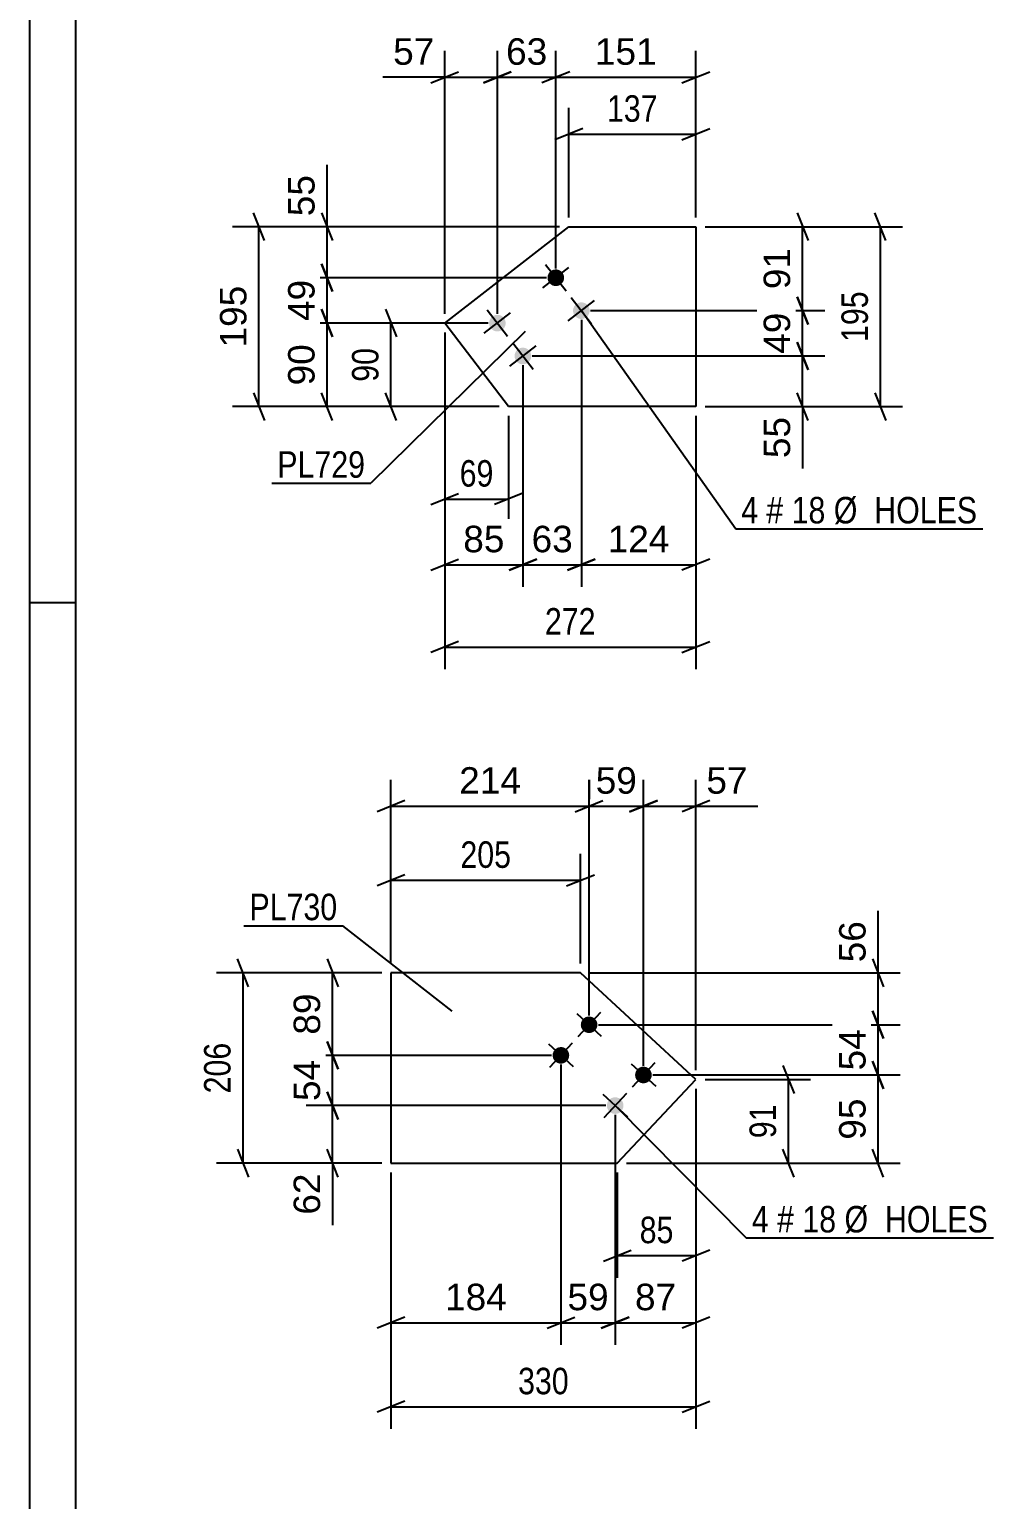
# Model space of a CAD drawing. Header units: millimetres. Extents: x 0 to 841, y 0 to 594.
# Drawn here: x 0 to 104.3, y 350 to 509 of the extents above; entities that cross this region are included whole.
import ezdxf

# ---------------------------------------------------------------- set-up
doc = ezdxf.new("R2010")
doc.units = ezdxf.units.MM
doc.styles.add('Arial', font='ARIAL.TTF', dxfattribs={"height": 0.2})
doc.styles.add('Arial Narrow', font='ARIALN.TTF', dxfattribs={"height": 0.2})

# ---------------------------------------------------------------- blocks, each defined once
blk = doc.blocks.new('Unknown-284934870-1134')
at = {"color": 5, "linetype": 'Continuous'}
for p, q in [((0, 594), (0, 0)), ((5, 589), (5, 5)), ((5, 447), (0, 447))]:
    blk.add_line(p, q, dxfattribs=at)
blk = doc.blocks.new('Part-284934870-2076 - 2075')
at = {"color": 2, "linetype": 'Continuous'}
for p, q in [((44.91, 477.25), (58.34, 487.68)), ((58.34, 487.68), (72.07, 487.68)), ((72.07, 487.68), (72.07, 468.22)), ((51.8, 468.22), (44.91, 477.25)), ((72.07, 468.22), (51.8, 468.22))]:
    blk.add_line(p, q, dxfattribs=at)
blk = doc.blocks.new('Bolt-284934870-2077 - 2075')
at = {"linetype": 'Continuous'}
for points in [[(57.64, 482.71, -1), (56.22, 481.6, -1)], [(60.4, 479.15, -1), (58.98, 478.05, -1)], [(51.32, 477.8, -1), (49.9, 476.7, -1)], [(54.08, 474.25, -1), (52.66, 473.14, -1)]]:
    blk.add_hatch(color=1, dxfattribs=at).paths.add_polyline_path(points)
at = {"color": 1, "linetype": 'Continuous'}
for p, q in [((55.83, 483.58), (58.04, 480.73)), ((55.51, 481.05), (58.35, 483.26)), ((49.51, 478.67), (51.72, 475.83)), ((58.27, 477.5), (61.11, 479.71)), ((58.59, 480.02), (60.8, 477.18)), ((49.19, 476.15), (52.04, 478.35)), ((51.95, 472.59), (54.8, 474.8)), ((52.27, 475.12), (54.48, 472.27))]:
    blk.add_line(p, q, dxfattribs=at)
blk = doc.blocks.new('Part-284934870-2084 - 2083')
at = {"color": 2, "linetype": 'Continuous'}
for p, q in [((39.1, 406.99), (39.1, 386.4)), ((59.6, 406.99), (39.1, 406.99)), ((72.09, 395.45), (59.6, 406.99)), ((63.57, 386.4), (72.09, 395.45)), ((39.1, 386.4), (63.57, 386.4))]:
    blk.add_line(p, q, dxfattribs=at)
blk = doc.blocks.new('Bolt-284934870-2085 - 2083')
at = {"linetype": 'Continuous'}
for points in [[(61.19, 400.76, -1), (59.87, 401.98, -1)], [(58.14, 397.45, -1), (56.82, 398.67, -1)], [(67.07, 395.33, -1), (65.74, 396.55, -1)], [(64.01, 392.02, -1), (62.69, 393.24, -1)]]:
    blk.add_hatch(color=1, dxfattribs=at).paths.add_polyline_path(points)
at = {"color": 1, "linetype": 'Continuous'}
for p, q in [((59.21, 402.59), (61.85, 400.15)), ((61.75, 402.69), (59.31, 400.05)), ((56.15, 399.29), (58.8, 396.84)), ((58.7, 399.39), (56.25, 396.74)), ((65.08, 397.16), (67.73, 394.72)), ((67.63, 397.26), (65.18, 394.62)), ((62.03, 393.85), (64.67, 391.41)), ((64.57, 393.95), (62.13, 391.31))]:
    blk.add_line(p, q, dxfattribs=at)
blk = doc.blocks.new('StraightDimension-284934870-10160 - 2075')
at = {"color": 7, "linetype": 'Continuous'}
for p, q in [((31.59, 478.75), (32.79, 475.75)), ((49.61, 477.25), (29.34, 477.25)), ((32.19, 468.22), (32.19, 477.25)), ((32.79, 466.72), (31.59, 469.72)), ((50.8, 468.22), (29.34, 468.22))]:
    blk.add_line(p, q, dxfattribs=at)
at = {"color": 0}
blk.add_wipeout([(31.44, 475.56), (27.24, 475.56), (27.24, 469.91), (31.44, 469.91)], dxfattribs=at)
at = {"color": 3, "style": 'Arial'}
blk.add_text('90', height=2.865, rotation=90.0002, dxfattribs=at).set_placement((30.84, 470.51))
blk = doc.blocks.new('StraightDimension-284934870-3145 - 2075')
at = {"color": 7, "linetype": 'Continuous'}
for p, q in [((58.34, 488.68), (58.34, 500.53)), ((72.07, 488.68), (72.07, 500.53)), ((59.84, 498.28), (56.84, 497.08)), ((58.34, 497.68), (72.07, 497.68)), ((70.57, 497.08), (73.57, 498.28))]:
    blk.add_line(p, q, dxfattribs=at)
at = {"color": 0}
blk.add_wipeout([(68.55, 498.43), (68.55, 502.63), (61.86, 502.63), (61.86, 498.43)], dxfattribs=at)
at = {"color": 3, "style": 'Arial Narrow'}
blk.add_text('137', height=2.863, dxfattribs=at).set_placement((62.46, 499.03))
blk = doc.blocks.new('StraightDimension-284934870-3137 - 2075')
at = {"color": 7, "linetype": 'Continuous'}
for p, q in [((92.63, 486.18), (91.43, 489.18)), ((73.07, 487.68), (94.43, 487.68)), ((92.03, 468.22), (92.03, 487.68)), ((91.43, 469.72), (92.63, 466.72)), ((73.07, 468.22), (94.43, 468.22))]:
    blk.add_line(p, q, dxfattribs=at)
at = {"color": 0}
blk.add_wipeout([(91.28, 481.29), (87.08, 481.29), (87.08, 474.61), (91.28, 474.61)], dxfattribs=at)
at = {"color": 3, "style": 'Arial Narrow'}
blk.add_text('195', height=2.863, rotation=90.0002, dxfattribs=at).set_placement((90.68, 475.21))
blk = doc.blocks.new('StraightDimension-284934870-3131 - 2075')
at = {"color": 7, "linetype": 'Continuous'}
for p, q in [((38.5, 478.75), (39.7, 475.75)), ((43.91, 477.25), (36.25, 477.25)), ((39.1, 468.22), (39.1, 477.25)), ((39.7, 466.72), (38.5, 469.72)), ((50.8, 468.22), (36.25, 468.22))]:
    blk.add_line(p, q, dxfattribs=at)
at = {"color": 0}
blk.add_wipeout([(38.35, 475.16), (34.15, 475.16), (34.15, 470.31), (38.35, 470.31)], dxfattribs=at)
at = {"color": 3, "style": 'Arial Narrow'}
blk.add_text('90', height=2.863, rotation=90.0002, dxfattribs=at).set_placement((37.75, 470.91))
blk = doc.blocks.new('StraightDimension-284934870-3141 - 2075')
at = {"color": 7, "linetype": 'Continuous'}
for p, q in [((44.91, 476.25), (44.91, 455.82)), ((51.8, 467.22), (51.8, 455.82)), ((43.41, 457.62), (46.41, 458.82)), ((44.91, 458.22), (51.8, 458.22)), ((53.3, 458.82), (50.3, 457.62))]:
    blk.add_line(p, q, dxfattribs=at)
at = {"color": 0}
blk.add_wipeout([(50.78, 458.97), (50.78, 463.17), (45.93, 463.17), (45.93, 458.97)], dxfattribs=at)
at = {"color": 3, "style": 'Arial Narrow'}
blk.add_text('69', height=2.863, dxfattribs=at).set_placement((46.53, 459.57))
blk = doc.blocks.new('StraightDimension-284934870-3191 - 2075')
at = {"color": 7, "linetype": 'Continuous'}
for p, q in [((44.91, 476.25), (44.91, 439.82)), ((72.07, 467.22), (72.07, 439.82)), ((46.41, 442.82), (43.41, 441.62)), ((44.91, 442.22), (72.07, 442.22)), ((70.57, 441.62), (73.57, 442.82))]:
    blk.add_line(p, q, dxfattribs=at)
at = {"color": 0}
blk.add_wipeout([(61.83, 442.97), (61.83, 447.17), (55.15, 447.17), (55.15, 442.97)], dxfattribs=at)
at = {"color": 3, "style": 'Arial Narrow'}
blk.add_text('272', height=2.863, dxfattribs=at).set_placement((55.75, 443.57))
blk = doc.blocks.new('StraightDimension-284934870-10012 - 2075')
at = {"color": 7, "linetype": 'Continuous'}
for p, q in [((59.69, 477.6), (59.69, 448.72)), ((72.07, 467.22), (72.07, 448.72)), ((58.19, 450.52), (61.19, 451.72)), ((73.57, 451.72), (70.57, 450.52)), ((59.69, 451.12), (72.07, 451.12))]:
    blk.add_line(p, q, dxfattribs=at)
at = {"color": 0}
blk.add_wipeout([(69.82, 451.87), (69.82, 456.07), (61.94, 456.07), (61.94, 451.87)], dxfattribs=at)
at = {"color": 3, "style": 'Arial'}
blk.add_text('124', height=2.865, dxfattribs=at).set_placement((62.54, 452.47))
blk = doc.blocks.new('StraightDimension-284934870-10013 - 2075')
at = {"color": 7, "linetype": 'Continuous'}
for p, q in [((59.69, 477.6), (59.69, 448.72)), ((53.37, 472.7), (53.37, 448.72)), ((51.87, 450.52), (54.87, 451.72)), ((61.19, 451.72), (58.19, 450.52)), ((53.37, 451.12), (59.69, 451.12))]:
    blk.add_line(p, q, dxfattribs=at)
at = {"color": 0}
blk.add_wipeout([(59.36, 451.87), (59.36, 456.07), (53.71, 456.07), (53.71, 451.87)], dxfattribs=at)
at = {"color": 3, "style": 'Arial'}
blk.add_text('63', height=2.865, dxfattribs=at).set_placement((54.31, 452.47))
blk = doc.blocks.new('StraightDimension-284934870-10014 - 2075')
at = {"color": 7, "linetype": 'Continuous'}
for p, q in [((44.91, 476.25), (44.91, 448.72)), ((53.37, 472.7), (53.37, 448.72)), ((43.41, 450.52), (46.41, 451.72)), ((54.87, 451.72), (51.87, 450.52)), ((44.91, 451.12), (53.37, 451.12))]:
    blk.add_line(p, q, dxfattribs=at)
at = {"color": 0}
blk.add_wipeout([(51.97, 451.87), (51.97, 456.07), (46.32, 456.07), (46.32, 451.87)], dxfattribs=at)
at = {"color": 3, "style": 'Arial'}
blk.add_text('85', height=2.865, dxfattribs=at).set_placement((46.92, 452.47))
blk = doc.blocks.new('StraightDimension-284934870-10049 - 2075')
at = {"color": 7, "linetype": 'Continuous'}
for p, q in [((56.93, 483.16), (56.93, 506.69)), ((72.07, 488.68), (72.07, 506.69)), ((58.43, 504.44), (55.43, 503.24)), ((70.57, 503.24), (73.57, 504.44)), ((56.93, 503.84), (72.07, 503.84))]:
    blk.add_line(p, q, dxfattribs=at)
at = {"color": 0}
blk.add_wipeout([(68.44, 504.59), (68.44, 508.79), (60.56, 508.79), (60.56, 504.59)], dxfattribs=at)
at = {"color": 3, "style": 'Arial'}
blk.add_text('151', height=2.865, dxfattribs=at).set_placement((61.16, 505.19))
blk = doc.blocks.new('StraightDimension-284934870-10050 - 2075')
at = {"color": 7, "linetype": 'Continuous'}
for p, q in [((50.61, 478.25), (50.61, 506.69)), ((56.93, 483.16), (56.93, 506.69)), ((49.11, 503.24), (52.11, 504.44)), ((58.43, 504.44), (55.43, 503.24)), ((50.61, 503.84), (56.93, 503.84))]:
    blk.add_line(p, q, dxfattribs=at)
at = {"color": 0}
blk.add_wipeout([(56.6, 504.59), (56.6, 508.79), (50.95, 508.79), (50.95, 504.59)], dxfattribs=at)
at = {"color": 3, "style": 'Arial'}
blk.add_text('63', height=2.865, dxfattribs=at).set_placement((51.55, 505.19))
blk = doc.blocks.new('StraightDimension-284934870-10051 - 2075')
at = {"color": 7, "linetype": 'Continuous'}
for p, q in [((44.91, 478.25), (44.91, 506.69)), ((50.61, 478.25), (50.61, 506.69)), ((43.41, 503.24), (46.41, 504.44)), ((52.11, 504.44), (49.11, 503.24)), ((44.91, 503.84), (50.61, 503.84))]:
    blk.add_line(p, q, dxfattribs=at)
at = {"color": 0}
blk.add_wipeout([(44.39, 504.59), (44.39, 508.79), (38.74, 508.79), (38.74, 504.59)], dxfattribs=at)
at = {"color": 7, "linetype": 'Continuous'}
blk.add_line((44.91, 503.84), (38.22, 503.84), dxfattribs=at)
blk.add_line((44.91, 503.84), (38.22, 503.84), dxfattribs=at)
at = {"color": 3, "style": 'Arial'}
blk.add_text('57', height=2.865, dxfattribs=at).set_placement((39.34, 505.19))
blk = doc.blocks.new('StraightDimension-284934870-10121 - 2075')
at = {"color": 7, "linetype": 'Continuous'}
for p, q in [((83.02, 489.18), (84.22, 486.18)), ((73.07, 487.68), (86.02, 487.68)), ((83.62, 478.6), (83.62, 487.68)), ((60.69, 478.6), (86.02, 478.6)), ((84.22, 477.1), (83.02, 480.1))]:
    blk.add_line(p, q, dxfattribs=at)
at = {"color": 0}
blk.add_wipeout([(82.87, 485.97), (78.67, 485.97), (78.67, 480.32), (82.87, 480.32)], dxfattribs=at)
at = {"color": 3, "style": 'Arial'}
blk.add_text('91', height=2.865, rotation=90.0002, dxfattribs=at).set_placement((82.27, 480.92))
blk = doc.blocks.new('StraightDimension-284934870-10122 - 2075')
at = {"color": 7, "linetype": 'Continuous'}
for p, q in [((60.69, 478.6), (86.02, 478.6)), ((83.02, 480.1), (84.22, 477.1)), ((83.62, 473.7), (83.62, 478.6)), ((84.22, 472.2), (83.02, 475.2)), ((54.37, 473.7), (86.02, 473.7))]:
    blk.add_line(p, q, dxfattribs=at)
at = {"color": 0}
blk.add_wipeout([(82.87, 478.97), (78.67, 478.97), (78.67, 473.33), (82.87, 473.33)], dxfattribs=at)
at = {"color": 3, "style": 'Arial'}
blk.add_text('49', height=2.865, rotation=90.0002, dxfattribs=at).set_placement((82.27, 473.93))
blk = doc.blocks.new('StraightDimension-284934870-10123 - 2075')
at = {"color": 7, "linetype": 'Continuous'}
for p, q in [((83.02, 475.2), (84.22, 472.2)), ((54.37, 473.7), (86.02, 473.7)), ((83.62, 468.22), (83.62, 473.7)), ((84.22, 466.72), (83.02, 469.72)), ((73.07, 468.22), (86.02, 468.22))]:
    blk.add_line(p, q, dxfattribs=at)
at = {"color": 0}
blk.add_wipeout([(82.87, 467.69), (78.67, 467.69), (78.67, 462.05), (82.87, 462.05)], dxfattribs=at)
at = {"color": 7, "linetype": 'Continuous'}
blk.add_line((83.62, 468.22), (83.62, 461.52), dxfattribs=at)
blk.add_line((83.62, 468.22), (83.62, 461.52), dxfattribs=at)
at = {"color": 3, "style": 'Arial'}
blk.add_text('55', height=2.865, rotation=90.0002, dxfattribs=at).set_placement((82.27, 462.65))
blk = doc.blocks.new('StraightDimension-284934870-10158 - 2075')
at = {"color": 7, "linetype": 'Continuous'}
for p, q in [((31.59, 489.18), (32.79, 486.18)), ((57.34, 487.68), (29.34, 487.68)), ((32.19, 482.16), (32.19, 487.68)), ((32.79, 480.66), (31.59, 483.66)), ((55.93, 482.16), (29.34, 482.16))]:
    blk.add_line(p, q, dxfattribs=at)
at = {"color": 0}
blk.add_wipeout([(31.44, 493.85), (27.24, 493.85), (27.24, 488.21), (31.44, 488.21)], dxfattribs=at)
at = {"color": 7, "linetype": 'Continuous'}
blk.add_line((32.19, 487.68), (32.19, 494.38), dxfattribs=at)
blk.add_line((32.19, 487.68), (32.19, 494.38), dxfattribs=at)
at = {"color": 3, "style": 'Arial'}
blk.add_text('55', height=2.865, rotation=90.0002, dxfattribs=at).set_placement((30.84, 488.81))
blk = doc.blocks.new('StraightDimension-284934870-10159 - 2075')
at = {"color": 7, "linetype": 'Continuous'}
for p, q in [((31.59, 483.66), (32.79, 480.66)), ((55.93, 482.16), (29.34, 482.16)), ((32.19, 477.25), (32.19, 482.16)), ((32.79, 475.75), (31.59, 478.75)), ((49.61, 477.25), (29.34, 477.25))]:
    blk.add_line(p, q, dxfattribs=at)
at = {"color": 0}
blk.add_wipeout([(31.44, 482.53), (27.24, 482.53), (27.24, 476.88), (31.44, 476.88)], dxfattribs=at)
at = {"color": 3, "style": 'Arial'}
blk.add_text('49', height=2.865, rotation=90.0002, dxfattribs=at).set_placement((30.84, 477.48))
blk = doc.blocks.new('StraightDimension-284934870-10189 - 2075')
at = {"color": 7, "linetype": 'Continuous'}
for p, q in [((25.42, 486.18), (24.22, 489.18)), ((57.34, 487.68), (21.97, 487.68)), ((24.82, 468.22), (24.82, 487.68)), ((24.22, 469.72), (25.42, 466.72)), ((50.8, 468.22), (21.97, 468.22))]:
    blk.add_line(p, q, dxfattribs=at)
at = {"color": 0}
blk.add_wipeout([(24.07, 481.88), (19.87, 481.88), (19.87, 474.01), (24.07, 474.01)], dxfattribs=at)
at = {"color": 3, "style": 'Arial'}
blk.add_text('195', height=2.865, rotation=90.0002, dxfattribs=at).set_placement((23.47, 474.61))
blk = doc.blocks.new('StraightDimension-284934870-3201 - 2083')
at = {"color": 7, "linetype": 'Continuous'}
for p, q in [((23.7, 405.49), (22.5, 408.49)), ((38.1, 406.99), (20.25, 406.99)), ((23.1, 386.4), (23.1, 406.99)), ((38.1, 386.4), (20.25, 386.4)), ((22.5, 387.9), (23.7, 384.9))]:
    blk.add_line(p, q, dxfattribs=at)
at = {"color": 0}
blk.add_wipeout([(22.35, 400.04), (18.15, 400.04), (18.15, 393.35), (22.35, 393.35)], dxfattribs=at)
at = {"color": 3, "style": 'Arial Narrow'}
blk.add_text('206', height=2.863, rotation=90.0002, dxfattribs=at).set_placement((21.75, 393.95))
blk = doc.blocks.new('StraightDimension-284934870-10202 - 2083')
at = {"color": 7, "linetype": 'Continuous'}
for p, q in [((57.48, 397.06), (57.48, 366.75)), ((39.1, 385.4), (39.1, 366.75)), ((40.6, 369.75), (37.6, 368.55)), ((39.1, 369.15), (57.48, 369.15)), ((55.98, 368.55), (58.98, 369.75))]:
    blk.add_line(p, q, dxfattribs=at)
at = {"color": 0}
blk.add_wipeout([(52.22, 369.9), (52.22, 374.1), (44.35, 374.1), (44.35, 369.9)], dxfattribs=at)
at = {"color": 3, "style": 'Arial'}
blk.add_text('184', height=2.865, dxfattribs=at).set_placement((44.95, 370.5))
blk = doc.blocks.new('StraightDimension-284934870-3211 - 2083')
at = {"color": 7, "linetype": 'Continuous'}
for p, q in [((72.09, 394.45), (72.09, 374)), ((63.57, 385.4), (63.57, 374)), ((62.07, 375.8), (65.07, 377)), ((73.59, 377), (70.59, 375.8)), ((63.57, 376.4), (72.09, 376.4))]:
    blk.add_line(p, q, dxfattribs=at)
at = {"color": 0}
blk.add_wipeout([(70.26, 377.15), (70.26, 381.35), (65.4, 381.35), (65.4, 377.15)], dxfattribs=at)
at = {"color": 3, "style": 'Arial Narrow'}
blk.add_text('85', height=2.863, dxfattribs=at).set_placement((66, 377.75))
blk = doc.blocks.new('StraightDimension-284934870-3195 - 2083')
at = {"color": 7, "linetype": 'Continuous'}
for p, q in [((81.49, 396.95), (82.69, 393.95)), ((73.09, 395.45), (84.49, 395.45)), ((82.09, 386.4), (82.09, 395.45)), ((64.57, 386.4), (84.49, 386.4)), ((82.69, 384.9), (81.49, 387.9))]:
    blk.add_line(p, q, dxfattribs=at)
at = {"color": 0}
blk.add_wipeout([(81.34, 393.35), (77.14, 393.35), (77.14, 388.5), (81.34, 388.5)], dxfattribs=at)
at = {"color": 3, "style": 'Arial Narrow'}
blk.add_text('91', height=2.863, rotation=90.0002, dxfattribs=at).set_placement((80.74, 389.1))
blk = doc.blocks.new('StraightDimension-284934870-3205 - 2083')
at = {"color": 7, "linetype": 'Continuous'}
for p, q in [((39.1, 407.99), (39.1, 419.84)), ((59.6, 407.99), (59.6, 419.84)), ((40.6, 417.59), (37.6, 416.39)), ((39.1, 416.99), (59.6, 416.99)), ((58.1, 416.39), (61.1, 417.59))]:
    blk.add_line(p, q, dxfattribs=at)
at = {"color": 0}
blk.add_wipeout([(52.69, 417.74), (52.69, 421.94), (46.01, 421.94), (46.01, 417.74)], dxfattribs=at)
at = {"color": 3, "style": 'Arial Narrow'}
blk.add_text('205', height=2.863, dxfattribs=at).set_placement((46.61, 418.34))
blk = doc.blocks.new('StraightDimension-284934870-3255 - 2083')
at = {"color": 7, "linetype": 'Continuous'}
for p, q in [((72.09, 394.45), (72.09, 357.66)), ((39.1, 385.4), (39.1, 357.66)), ((40.6, 360.66), (37.6, 359.46)), ((39.1, 360.06), (72.09, 360.06)), ((70.59, 359.46), (73.59, 360.66))]:
    blk.add_line(p, q, dxfattribs=at)
at = {"color": 0}
blk.add_wipeout([(58.93, 360.81), (58.93, 365.01), (52.25, 365.01), (52.25, 360.81)], dxfattribs=at)
at = {"color": 3, "style": 'Arial Narrow'}
blk.add_text('330', height=2.863, dxfattribs=at).set_placement((52.85, 361.41))
blk = doc.blocks.new('StraightDimension-284934870-10200 - 2083')
at = {"color": 7, "linetype": 'Continuous'}
for p, q in [((72.09, 394.45), (72.09, 366.75)), ((63.35, 391.63), (63.35, 366.75)), ((61.85, 368.55), (64.85, 369.75)), ((63.35, 369.15), (72.09, 369.15)), ((73.59, 369.75), (70.59, 368.55))]:
    blk.add_line(p, q, dxfattribs=at)
at = {"color": 0}
blk.add_wipeout([(70.54, 369.9), (70.54, 374.1), (64.89, 374.1), (64.89, 369.9)], dxfattribs=at)
at = {"color": 3, "style": 'Arial'}
blk.add_text('87', height=2.865, dxfattribs=at).set_placement((65.49, 370.5))
blk = doc.blocks.new('StraightDimension-284934870-10201 - 2083')
at = {"color": 7, "linetype": 'Continuous'}
for p, q in [((57.48, 397.06), (57.48, 366.75)), ((63.35, 391.63), (63.35, 366.75)), ((55.98, 368.55), (58.98, 369.75)), ((57.48, 369.15), (63.35, 369.15)), ((64.85, 369.75), (61.85, 368.55))]:
    blk.add_line(p, q, dxfattribs=at)
at = {"color": 0}
blk.add_wipeout([(63.24, 369.9), (63.24, 374.1), (57.59, 374.1), (57.59, 369.9)], dxfattribs=at)
at = {"color": 3, "style": 'Arial'}
blk.add_text('59', height=2.865, dxfattribs=at).set_placement((58.19, 370.5))
blk = doc.blocks.new('StraightDimension-284934870-10234 - 2083')
at = {"color": 7, "linetype": 'Continuous'}
for p, q in [((91.18, 408.49), (92.38, 405.49)), ((60.6, 406.99), (94.18, 406.99)), ((91.78, 401.37), (91.78, 406.99)), ((92.38, 399.87), (91.18, 402.87)), ((61.53, 401.37), (94.18, 401.37))]:
    blk.add_line(p, q, dxfattribs=at)
at = {"color": 0}
blk.add_wipeout([(91.03, 413.16), (86.83, 413.16), (86.83, 407.52), (91.03, 407.52)], dxfattribs=at)
at = {"color": 7, "linetype": 'Continuous'}
blk.add_line((91.78, 406.99), (91.78, 413.69), dxfattribs=at)
blk.add_line((91.78, 406.99), (91.78, 413.69), dxfattribs=at)
at = {"color": 3, "style": 'Arial'}
blk.add_text('56', height=2.865, rotation=90.0002, dxfattribs=at).set_placement((90.43, 408.12))
blk = doc.blocks.new('StraightDimension-284934870-10235 - 2083')
at = {"color": 7, "linetype": 'Continuous'}
for p, q in [((91.18, 402.87), (92.38, 399.87)), ((61.53, 401.37), (94.18, 401.37)), ((91.78, 395.94), (91.78, 401.37)), ((67.41, 395.94), (94.18, 395.94)), ((92.38, 394.44), (91.18, 397.44))]:
    blk.add_line(p, q, dxfattribs=at)
at = {"color": 0}
blk.add_wipeout([(91.03, 401.48), (86.83, 401.48), (86.83, 395.83), (91.03, 395.83)], dxfattribs=at)
at = {"color": 3, "style": 'Arial'}
blk.add_text('54', height=2.865, rotation=90.0002, dxfattribs=at).set_placement((90.43, 396.43))
blk = doc.blocks.new('StraightDimension-284934870-10265 - 2083')
at = {"color": 7, "linetype": 'Continuous'}
for p, q in [((32.19, 408.49), (33.39, 405.49)), ((38.1, 406.99), (29.94, 406.99)), ((32.79, 398.06), (32.79, 406.99)), ((33.39, 396.56), (32.19, 399.56)), ((56.48, 398.06), (29.94, 398.06))]:
    blk.add_line(p, q, dxfattribs=at)
at = {"color": 0}
blk.add_wipeout([(32.04, 405.35), (27.84, 405.35), (27.84, 399.7), (32.04, 399.7)], dxfattribs=at)
at = {"color": 3, "style": 'Arial'}
blk.add_text('89', height=2.865, rotation=90.0002, dxfattribs=at).set_placement((31.44, 400.3))
blk = doc.blocks.new('StraightDimension-284934870-10236 - 2083')
at = {"color": 7, "linetype": 'Continuous'}
for p, q in [((67.41, 395.94), (94.18, 395.94)), ((91.18, 397.44), (92.38, 394.44)), ((91.78, 386.4), (91.78, 395.94)), ((64.57, 386.4), (94.18, 386.4)), ((92.38, 384.9), (91.18, 387.9))]:
    blk.add_line(p, q, dxfattribs=at)
at = {"color": 0}
blk.add_wipeout([(91.03, 393.99), (86.83, 393.99), (86.83, 388.34), (91.03, 388.34)], dxfattribs=at)
at = {"color": 3, "style": 'Arial'}
blk.add_text('95', height=2.865, rotation=90.0002, dxfattribs=at).set_placement((90.43, 388.94))
blk = doc.blocks.new('StraightDimension-284934870-10266 - 2083')
at = {"color": 7, "linetype": 'Continuous'}
for p, q in [((32.19, 399.56), (33.39, 396.56)), ((56.48, 398.06), (29.94, 398.06)), ((32.79, 392.63), (32.79, 398.06)), ((33.39, 391.13), (32.19, 394.13)), ((62.35, 392.63), (29.94, 392.63))]:
    blk.add_line(p, q, dxfattribs=at)
at = {"color": 0}
blk.add_wipeout([(32.04, 398.17), (27.84, 398.17), (27.84, 392.52), (32.04, 392.52)], dxfattribs=at)
at = {"color": 3, "style": 'Arial'}
blk.add_text('54', height=2.865, rotation=90.0002, dxfattribs=at).set_placement((31.44, 393.12))
blk = doc.blocks.new('StraightDimension-284934870-10267 - 2083')
at = {"color": 7, "linetype": 'Continuous'}
for p, q in [((32.19, 394.13), (33.39, 391.13)), ((62.35, 392.63), (29.94, 392.63)), ((32.79, 386.4), (32.79, 392.63)), ((38.1, 386.4), (29.94, 386.4)), ((33.39, 384.9), (32.19, 387.9))]:
    blk.add_line(p, q, dxfattribs=at)
at = {"color": 0}
blk.add_wipeout([(32.04, 385.87), (27.84, 385.87), (27.84, 380.23), (32.04, 380.23)], dxfattribs=at)
at = {"color": 7, "linetype": 'Continuous'}
blk.add_line((32.79, 386.4), (32.79, 379.7), dxfattribs=at)
blk.add_line((32.79, 386.4), (32.79, 379.7), dxfattribs=at)
at = {"color": 3, "style": 'Arial'}
blk.add_text('62', height=2.865, rotation=90.0002, dxfattribs=at).set_placement((31.44, 380.83))
blk = doc.blocks.new('StraightDimension-284934870-10292 - 2083')
at = {"color": 7, "linetype": 'Continuous'}
for p, q in [((66.41, 396.94), (66.41, 427.86)), ((72.09, 396.45), (72.09, 427.86)), ((64.91, 424.41), (67.91, 425.61)), ((66.41, 425.01), (72.09, 425.01)), ((73.59, 425.61), (70.59, 424.41))]:
    blk.add_line(p, q, dxfattribs=at)
at = {"color": 0}
blk.add_wipeout([(78.26, 425.76), (78.26, 429.96), (72.61, 429.96), (72.61, 425.76)], dxfattribs=at)
at = {"color": 7, "linetype": 'Continuous'}
blk.add_line((72.09, 425.01), (78.78, 425.01), dxfattribs=at)
blk.add_line((72.09, 425.01), (78.78, 425.01), dxfattribs=at)
at = {"color": 3, "style": 'Arial'}
blk.add_text('57', height=2.865, dxfattribs=at).set_placement((73.21, 426.36))
blk = doc.blocks.new('StraightDimension-284934870-10293 - 2083')
at = {"color": 7, "linetype": 'Continuous'}
for p, q in [((60.53, 402.37), (60.53, 427.86)), ((66.41, 396.94), (66.41, 427.86)), ((59.03, 424.41), (62.03, 425.61)), ((60.53, 425.01), (66.41, 425.01)), ((67.91, 425.61), (64.91, 424.41))]:
    blk.add_line(p, q, dxfattribs=at)
at = {"color": 0}
blk.add_wipeout([(66.29, 425.76), (66.29, 429.96), (60.64, 429.96), (60.64, 425.76)], dxfattribs=at)
at = {"color": 3, "style": 'Arial'}
blk.add_text('59', height=2.865, dxfattribs=at).set_placement((61.24, 426.36))
blk = doc.blocks.new('StraightDimension-284934870-10294 - 2083')
at = {"color": 7, "linetype": 'Continuous'}
for p, q in [((39.1, 407.99), (39.1, 427.86)), ((60.53, 402.37), (60.53, 427.86)), ((40.6, 425.61), (37.6, 424.41)), ((39.1, 425.01), (60.53, 425.01)), ((59.03, 424.41), (62.03, 425.61))]:
    blk.add_line(p, q, dxfattribs=at)
at = {"color": 0}
blk.add_wipeout([(53.75, 425.76), (53.75, 429.96), (45.88, 429.96), (45.88, 425.76)], dxfattribs=at)
at = {"color": 3, "style": 'Arial'}
blk.add_text('214', height=2.865, dxfattribs=at).set_placement((46.48, 426.36))
blk = doc.blocks.new('Mark-284934870-4343 - 2075')
at = {"color": 0}
blk.add_wipeout([(36.31, 460.53), (36.31, 463.53), (26.81, 463.53), (26.81, 460.53)], dxfattribs=at)
blk.add_wipeout([(36.31, 460.53), (36.31, 463.53), (26.81, 463.53), (26.81, 460.53)], dxfattribs=at)
at = {"color": 30, "linetype": 'Continuous'}
for p in [(53.62, 476.34), (26.21, 459.93)]:
    blk.add_line(p, (36.91, 459.93), dxfattribs=at)
at = {"color": 3, "style": 'Arial Narrow'}
blk.add_text('PL729', height=2.863, dxfattribs=at).set_placement((26.81, 460.53))
blk = doc.blocks.new('Mark-284934870-4346 - 2075')
at = {"color": 0}
for points in [[(78.8, 455.59), (78.8, 458.59), (76.98, 458.59), (76.98, 455.59)], [(81.53, 455.59), (81.53, 458.59), (79.7, 458.59), (79.7, 455.59)], [(86.09, 455.59), (86.09, 458.59), (82.43, 458.59), (82.43, 455.59)], [(102.52, 455.59), (102.52, 458.59), (86.99, 458.59), (86.99, 455.59)]]:
    blk.add_wipeout(points, dxfattribs=at)
for points in [[(78.8, 455.59), (78.8, 458.59), (76.98, 458.59), (76.98, 455.59)], [(81.53, 455.59), (81.53, 458.59), (79.7, 458.59), (79.7, 455.59)], [(86.09, 455.59), (86.09, 458.59), (82.43, 458.59), (82.43, 455.59)], [(102.52, 455.59), (102.52, 458.59), (86.99, 458.59), (86.99, 455.59)]]:
    blk.add_wipeout(points, dxfattribs=at)
at = {"color": 7, "linetype": 'Continuous'}
for p, q in [((59.69, 478.6), (76.38, 454.99)), ((76.38, 454.99), (103.12, 454.99))]:
    blk.add_line(p, q, dxfattribs=at)
at = {"color": 3, "style": 'Arial Narrow'}
for s, height, p in [('4', 2.86, (76.98, 455.59)), ('#', 2.86, (79.7, 455.59)), ('18', 2.863, (82.43, 455.59)), ('Ø  HOLES', 2.863, (86.99, 455.59))]:
    blk.add_text(s, height=height, dxfattribs=at).set_placement(p)
blk = doc.blocks.new('Mark-284934870-4347 - 2083')
at = {"color": 0}
blk.add_wipeout([(33.3, 412.68), (33.3, 415.68), (23.8, 415.68), (23.8, 412.68)], dxfattribs=at)
blk.add_wipeout([(33.3, 412.68), (33.3, 415.68), (23.8, 415.68), (23.8, 412.68)], dxfattribs=at)
at = {"color": 30, "linetype": 'Continuous'}
for p in [(23.2, 412.08), (45.72, 402.84)]:
    blk.add_line(p, (33.9, 412.08), dxfattribs=at)
at = {"color": 3, "style": 'Arial Narrow'}
blk.add_text('PL730', height=2.863, dxfattribs=at).set_placement((23.8, 412.68))
blk = doc.blocks.new('Mark-284934870-4350 - 2083')
at = {"color": 0}
for points in [[(79.96, 378.91), (79.96, 381.91), (78.13, 381.91), (78.13, 378.91)], [(82.69, 378.91), (82.69, 381.91), (80.86, 381.91), (80.86, 378.91)], [(87.25, 378.91), (87.25, 381.91), (83.59, 381.91), (83.59, 378.91)], [(103.67, 378.91), (103.67, 381.91), (88.15, 381.91), (88.15, 378.91)]]:
    blk.add_wipeout(points, dxfattribs=at)
for points in [[(79.96, 378.91), (79.96, 381.91), (78.13, 381.91), (78.13, 378.91)], [(82.69, 378.91), (82.69, 381.91), (80.86, 381.91), (80.86, 378.91)], [(87.25, 378.91), (87.25, 381.91), (83.59, 381.91), (83.59, 378.91)], [(103.67, 378.91), (103.67, 381.91), (88.15, 381.91), (88.15, 378.91)]]:
    blk.add_wipeout(points, dxfattribs=at)
at = {"color": 7, "linetype": 'Continuous'}
for p, q in [((63.35, 392.63), (77.53, 378.31)), ((77.53, 378.31), (104.27, 378.31))]:
    blk.add_line(p, q, dxfattribs=at)
at = {"color": 3, "style": 'Arial Narrow'}
for s, height, p in [('4', 2.86, (78.13, 378.91)), ('#', 2.86, (80.86, 378.91)), ('18', 2.863, (83.59, 378.91)), ('Ø  HOLES', 2.863, (88.15, 378.91))]:
    blk.add_text(s, height=height, dxfattribs=at).set_placement(p)

msp = doc.modelspace()

# ---------------------------------------------------------------- block references
for name in ['Unknown-284934870-1134', 'Part-284934870-2076 - 2075', 'Bolt-284934870-2077 - 2075', 'Part-284934870-2084 - 2083', 'Bolt-284934870-2085 - 2083']:
    msp.add_blockref(name, (0, 0))

# ---------------------------------------------------------------- next in the draw order: block references
for name in ['StraightDimension-284934870-3145 - 2075', 'StraightDimension-284934870-10160 - 2075', 'StraightDimension-284934870-3201 - 2083', 'StraightDimension-284934870-3211 - 2083']:
    msp.add_blockref(name, (0, 0))

# ---------------------------------------------------------------- next in the draw order: block references
for name in ['StraightDimension-284934870-3137 - 2075', 'StraightDimension-284934870-3131 - 2075', 'StraightDimension-284934870-3205 - 2083', 'StraightDimension-284934870-10202 - 2083', 'StraightDimension-284934870-3195 - 2083']:
    msp.add_blockref(name, (0, 0))

# ---------------------------------------------------------------- next in the draw order: block references
for name in ['StraightDimension-284934870-10049 - 2075', 'StraightDimension-284934870-3141 - 2075', 'StraightDimension-284934870-10234 - 2083', 'StraightDimension-284934870-3255 - 2083']:
    msp.add_blockref(name, (0, 0))

# ---------------------------------------------------------------- next in the draw order: block references
for name in ['StraightDimension-284934870-3191 - 2075', 'StraightDimension-284934870-10200 - 2083']:
    msp.add_blockref(name, (0, 0))

# ---------------------------------------------------------------- next in the draw order: block references
for name in ['StraightDimension-284934870-10012 - 2075', 'StraightDimension-284934870-10201 - 2083']:
    msp.add_blockref(name, (0, 0))

# ---------------------------------------------------------------- next in the draw order: block references
for name in ['StraightDimension-284934870-10013 - 2075', 'StraightDimension-284934870-10265 - 2083', 'StraightDimension-284934870-10235 - 2083']:
    msp.add_blockref(name, (0, 0))

# ---------------------------------------------------------------- next in the draw order: block references
for name in ['StraightDimension-284934870-10050 - 2075', 'StraightDimension-284934870-10121 - 2075', 'StraightDimension-284934870-10014 - 2075', 'StraightDimension-284934870-10266 - 2083', 'StraightDimension-284934870-10236 - 2083']:
    msp.add_blockref(name, (0, 0))

# ---------------------------------------------------------------- next in the draw order: block references
for name in ['StraightDimension-284934870-10051 - 2075', 'StraightDimension-284934870-10122 - 2075', 'StraightDimension-284934870-10292 - 2083', 'StraightDimension-284934870-10267 - 2083', 'Mark-284934870-4350 - 2083']:
    msp.add_blockref(name, (0, 0))

# ---------------------------------------------------------------- next in the draw order: block references
for name in ['StraightDimension-284934870-10158 - 2075', 'StraightDimension-284934870-10123 - 2075', 'StraightDimension-284934870-10293 - 2083']:
    msp.add_blockref(name, (0, 0))

# ---------------------------------------------------------------- next in the draw order: block references
for name in ['StraightDimension-284934870-10159 - 2075', 'Mark-284934870-4346 - 2075', 'StraightDimension-284934870-10294 - 2083']:
    msp.add_blockref(name, (0, 0))

# ---------------------------------------------------------------- next in the draw order: block references
for name in ['StraightDimension-284934870-10189 - 2075', 'Mark-284934870-4347 - 2083']:
    msp.add_blockref(name, (0, 0))

# ---------------------------------------------------------------- next in the draw order: block references
msp.add_blockref('Mark-284934870-4343 - 2075', (0, 0))

doc.saveas('drawing.dxf')
